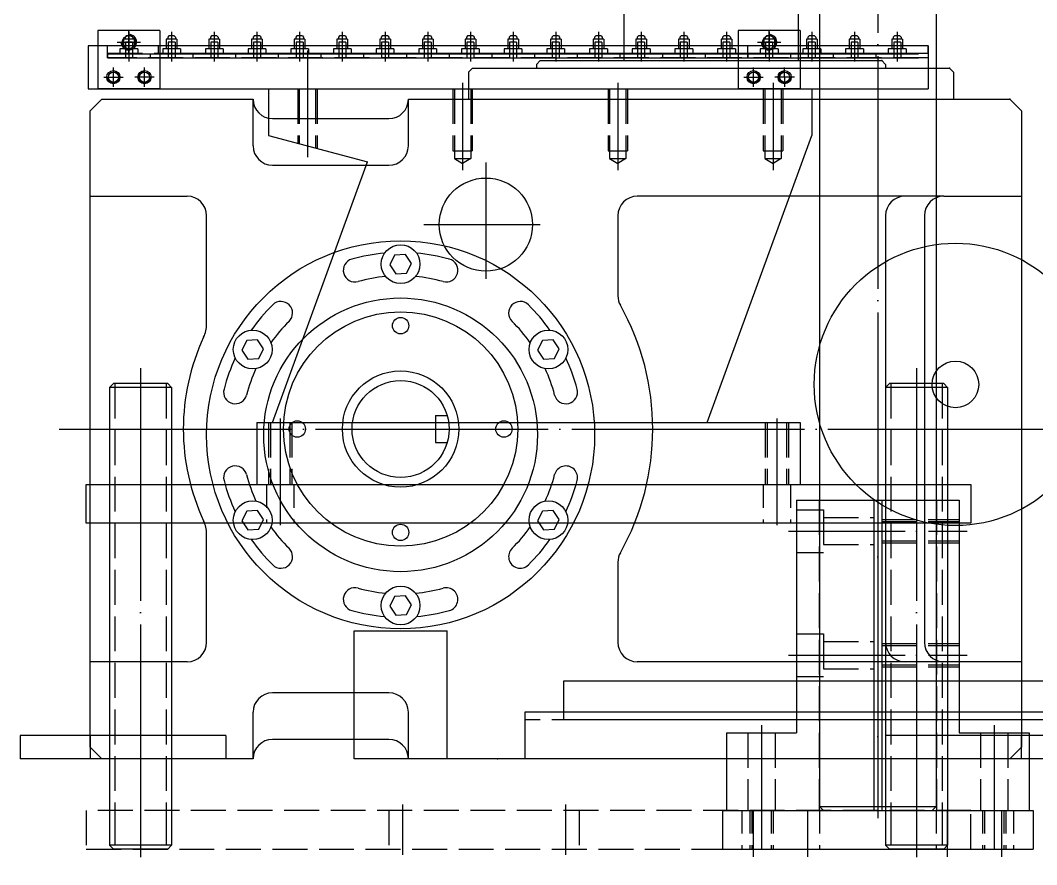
# Model space of a CAD drawing. Extents: x 109 to 2360, y -4282 to -2220.
# Drawn here: x 123 to 647, y -4254 to -3819 of the extents above; entities that cross this region are included whole.
import ezdxf

# ---------------------------------------------------------------- set-up
doc = ezdxf.new("R2010")
doc.units = 0
doc.header["$LTSCALE"] = 6
doc.header["$MEASUREMENT"] = 0
for name, pattern in [('CENTER', [22, 20, -1, 0, -1]), ('CENTER1', [12, 10, -1, 0, -1]), ('CENTER3', [7, 4, -1, 1, -1]), ('DASHED', [4, 3, -1]), ('DASHED2', [3, 2, -1]), ('THIN', [200000, 200000, 0])]:
    doc.linetypes.add(name, pattern=pattern)
for name, color, linetype in [('032038A', 7, 'CONTINUOUS'), ('082044A', 3, 'CONTINUOUS'), ('42005A', 210, 'CONTINUOUS'), ('MJ14-8X02', 5, 'CONTINUOUS'), ('MJ19-8X02', 240, 'CONTINUOUS'), ('MJ19-8X02A', 6, 'CONTINUOUS'), ('MJ19-8X02F', 50, 'CONTINUOUS'), ('MJ19-8X02G', 141, 'CONTINUOUS'), ('MJ8T02', 6, 'CONTINUOUS'), ('MJ8X02', 100, 'CONTINUOUS'), ('ML04-4X1800', 193, 'CONTINUOUS'), ('ML04-4X6000', 74, 'CONTINUOUS'), ('ML06-MSA0', 2, 'CONTINUOUS'), ('ML06-MSA02', 160, 'CONTINUOUS'), ('ML06-MSA03A', 93, 'CONTINUOUS'), ('ML06-MSA3', 4, 'CONTINUOUS'), ('MLMSA02', 4, 'CONTINUOUS'), ('MM080017', 31, 'CONTINUOUS')]:
    doc.layers.add(name, color=color, linetype=linetype)

msp = doc.modelspace()

# ---------------------------------------------------------------- linework, layer by layer
at = {"layer": '032038A'}
for p, q in [((822.7, -4175.46), (382.7, -4175.46)), ((382.7, -4175.46), (382.7, -4199.46)), ((822.7, -4199.46), (382.7, -4199.46))]:
    msp.add_line(p, q, dxfattribs=at)
at = {"layer": '032038A', "linetype": 'DASHED'}
msp.add_line((822.7, -4179.46), (382.7, -4179.46), dxfattribs=at)
at = {"layer": '082044A'}
for p, q in [((802.7, -4159.46), (402.7, -4159.46)), ((402.7, -4159.46), (402.7, -4179.46)), ((802.7, -4179.46), (402.7, -4179.46))]:
    msp.add_line(p, q, dxfattribs=at)
at = {"layer": '42005A', "linetype": 'CENTER'}
for p, q in [((184.67, -3998.06), (184.67, -4254.06)), ((584.67, -3998.06), (584.67, -4254.06))]:
    msp.add_line(p, q, dxfattribs=at)
at = {"layer": '42005A', "linetype": 'CONTINUOUS'}
for p, q in [((170.67, -4006.06), (168.67, -4008.06)), ((198.67, -4006.06), (170.67, -4006.06)), ((198.67, -4006.06), (200.67, -4008.06)), ((570.67, -4006.06), (568.67, -4008.06)), ((598.67, -4006.06), (570.67, -4006.06)), ((598.67, -4006.06), (600.67, -4008.06)), ((168.67, -4008.06), (168.67, -4244.06)), ((200.67, -4008.06), (168.67, -4008.06)), ((200.67, -4008.06), (200.67, -4244.06)), ((568.67, -4008.06), (568.67, -4244.06)), ((600.67, -4008.06), (568.67, -4008.06)), ((600.67, -4008.06), (600.67, -4244.06)), ((200.67, -4244.06), (168.67, -4244.06)), ((170.67, -4246.06), (168.67, -4244.06)), ((198.67, -4246.06), (170.67, -4246.06)), ((200.67, -4244.06), (198.67, -4246.06)), ((600.67, -4244.06), (568.67, -4244.06)), ((570.67, -4246.06), (568.67, -4244.06)), ((598.67, -4246.06), (570.67, -4246.06)), ((600.67, -4244.06), (598.67, -4246.06))]:
    msp.add_line(p, q, dxfattribs=at)
at = {"layer": '42005A', "linetype": 'DASHED'}
for p, q in [((171.47, -4006.06), (171.47, -4246.06)), ((197.87, -4006.06), (197.87, -4246.06)), ((571.47, -4006.06), (571.47, -4246.06)), ((597.87, -4006.06), (597.87, -4246.06))]:
    msp.add_line(p, q, dxfattribs=at)
at = {"layer": 'MJ14-8X02', "linetype": 'CONTINUOUS'}
for p, q in [((228.7, -4187.46), (122.7, -4187.46)), ((122.7, -4187.46), (122.7, -4199.46)), ((228.7, -4187.46), (228.7, -4199.46)), ((674.7, -4187.46), (568.7, -4187.46)), ((568.7, -4187.46), (568.7, -4199.46)), ((638.7, -4199.46), (638.7, -4187.46)), ((228.7, -4199.46), (122.7, -4199.46)), ((674.7, -4199.46), (568.7, -4199.46))]:
    msp.add_line(p, q, dxfattribs=at)
at = {"layer": 'MJ14-8X02', "linetype": 'DASHED'}
msp.add_line((158.7, -4187.46), (158.7, -4199.46), dxfattribs=at)
at = {"layer": 'MJ19-8X02', "linetype": 'CONTINUOUS'}
for p, q in [((294.7, -4199.46), (294.7, -4133.46)), ((294.7, -4133.46), (342.7, -4133.46)), ((342.7, -4199.46), (342.7, -4133.46)), ((342.7, -4199.46), (294.7, -4199.46))]:
    msp.add_line(p, q, dxfattribs=at)
at = {"layer": 'MJ19-8X02A', "linetype": 'CONTINUOUS'}
msp.add_circle((604.7, -4006.46), 72.77, dxfattribs=at)
at = {"layer": 'MJ19-8X02F', "linetype": 'CONTINUOUS'}
for p, q in [((156.67, -4058.06), (612.67, -4058.06)), ((156.67, -4078.06), (156.67, -4058.06)), ((612.67, -4058.06), (612.67, -4078.06)), ((612.67, -4078.06), (156.67, -4078.06))]:
    msp.add_line(p, q, dxfattribs=at)
at = {"layer": 'MJ19-8X02F', "linetype": 'DASHED2'}
for p, q in [((168.67, -4058.06), (168.67, -4078.06)), ((200.67, -4058.06), (200.67, -4078.06)), ((249.67, -4058.06), (249.67, -4078.06)), ((263.67, -4058.06), (263.67, -4078.06)), ((505.67, -4058.06), (505.67, -4078.06)), ((519.67, -4058.06), (519.67, -4078.06)), ((568.67, -4058.06), (568.67, -4078.06)), ((600.67, -4058.06), (600.67, -4078.06))]:
    msp.add_line(p, q, dxfattribs=at)
at = {"layer": 'MJ19-8X02F', "linetype": 'CENTER3'}
for p, q in [((184.67, -4055.06), (184.67, -4081.06)), ((256.67, -4055.06), (256.67, -4081.06)), ((512.67, -4055.06), (512.67, -4081.06)), ((584.67, -4055.06), (584.67, -4081.06))]:
    msp.add_line(p, q, dxfattribs=at)
at = {"layer": 'MJ19-8X02G', "linetype": 'CENTER1'}
for p, q in [((270.67, -3834.25), (270.67, -3889.36)), ((350.67, -3851.06), (350.67, -3896.06)), ((430.67, -3851.06), (430.67, -3896.06)), ((510.67, -3851.06), (510.67, -3896.06)), ((362.67, -3892.06), (362.67, -3956.06)), ((330.67, -3924.06), (394.67, -3924.06)), ((256.67, -4024.06), (256.67, -4060.06)), ((512.67, -4024.06), (512.67, -4060.06))]:
    msp.add_line(p, q, dxfattribs=at)
at = {"layer": 'MJ19-8X02G', "linetype": 'CONTINUOUS'}
for p, q in [((250.67, -3854.06), (530.67, -3854.06)), ((250.67, -3854.06), (250.67, -3878.06)), ((530.67, -3854.06), (530.67, -3878.06)), ((250.67, -3878.06), (301.57, -3891.7)), ((476.8, -4026.06), (530.67, -3878.06)), ((252.67, -4026.06), (301.57, -3891.7)), ((244.67, -4026.06), (524.67, -4026.06)), ((244.67, -4026.06), (244.67, -4058.06)), ((524.67, -4026.06), (524.67, -4058.06)), ((244.67, -4058.06), (524.67, -4058.06))]:
    msp.add_line(p, q, dxfattribs=at)
at = {"layer": 'MJ19-8X02G', "linetype": 'DASHED'}
for p, q in [((265.67, -3854.06), (265.67, -3882.08)), ((266.47, -3854.06), (266.47, -3882.29)), ((274.87, -3854.06), (274.87, -3884.54)), ((275.67, -3854.06), (275.67, -3884.76)), ((345.67, -3854.06), (345.67, -3886.06)), ((346.47, -3854.06), (346.47, -3890.06)), ((354.87, -3854.06), (354.87, -3890.06)), ((355.67, -3854.06), (355.67, -3886.06)), ((425.67, -3854.06), (425.67, -3886.06)), ((426.47, -3854.06), (426.47, -3890.06)), ((434.87, -3854.06), (434.87, -3890.06)), ((435.67, -3854.06), (435.67, -3886.06)), ((505.67, -3854.06), (505.67, -3886.06)), ((506.47, -3854.06), (506.47, -3890.06)), ((514.87, -3854.06), (514.87, -3890.06)), ((515.67, -3854.06), (515.67, -3886.06)), ((345.67, -3886.06), (355.67, -3886.06)), ((425.67, -3886.06), (435.67, -3886.06)), ((505.67, -3886.06), (515.67, -3886.06)), ((346.47, -3890.06), (354.87, -3890.06)), ((346.47, -3890.06), (350.67, -3892.49)), ((354.87, -3890.06), (350.67, -3892.49)), ((426.47, -3890.06), (434.87, -3890.06)), ((426.47, -3890.06), (430.67, -3892.49)), ((434.87, -3890.06), (430.67, -3892.49)), ((506.47, -3890.06), (514.87, -3890.06)), ((506.47, -3890.06), (510.67, -3892.49)), ((514.87, -3890.06), (510.67, -3892.49)), ((250.67, -4026.06), (250.67, -4058.06)), ((251.67, -4026.06), (251.67, -4058.06)), ((261.67, -4026.06), (261.67, -4058.06)), ((262.67, -4026.06), (262.67, -4058.06)), ((506.67, -4026.06), (506.67, -4058.06)), ((507.67, -4026.06), (507.67, -4058.06)), ((517.67, -4026.06), (517.67, -4058.06)), ((518.67, -4026.06), (518.67, -4058.06))]:
    msp.add_line(p, q, dxfattribs=at)
at = {"layer": 'MJ19-8X02G', "linetype": 'CONTINUOUS'}
msp.add_circle((362.67, -3924.06), 24, dxfattribs=at)
at = {"layer": 'MJ8T02', "linetype": 'CONTINUOUS'}
for p, q in [((193.67, -3831.66), (590.67, -3831.66)), ((193.67, -3831.66), (193.67, -3835.66)), ((590.67, -3835.66), (590.67, -3831.66)), ((193.67, -3835.66), (590.67, -3835.66))]:
    msp.add_line(p, q, dxfattribs=at)
at = {"layer": 'MJ8X02'}
for p, q in [((194.67, -3824.06), (162.67, -3824.06)), ((162.67, -3824.06), (162.67, -3854.06)), ((194.67, -3824.06), (194.67, -3854.06)), ((524.67, -3824.06), (492.67, -3824.06)), ((492.67, -3824.06), (492.67, -3854.06)), ((524.67, -3824.06), (524.67, -3854.06)), ((194.67, -3854.06), (162.67, -3854.06)), ((524.67, -3854.06), (492.67, -3854.06))]:
    msp.add_line(p, q, dxfattribs=at)
at = {"layer": 'MJ8X02', "linetype": 'CENTER'}
for p, q in [((178.66, -3836.06), (178.67, -3824.06)), ((508.66, -3836.06), (508.67, -3824.06)), ((172.67, -3830.05), (184.67, -3830.06)), ((502.67, -3830.05), (514.67, -3830.06))]:
    msp.add_line(p, q, dxfattribs=at)
at = {"layer": 'MJ8X02'}
for centre in [(178.67, -3830.06), (508.67, -3830.06), (170.67, -3848.06), (186.67, -3848.06), (500.67, -3848.06), (516.67, -3848.06)]:
    msp.add_circle(centre, 3.4, dxfattribs=at)
for centre in [(178.67, -3830.06), (508.67, -3830.06)]:
    msp.add_arc(centre, 4, 179.9087, 79.9087, dxfattribs=at)
at = {"layer": 'ML04-4X1800', "linetype": 'CENTER'}
msp.add_line((564.7, -4062.06), (564.7, -4230.06), dxfattribs=at)
at = {"layer": 'ML04-4X1800', "linetype": 'CONTINUOUS'}
for p, q in [((522.7, -4066.06), (522.7, -4186.06)), ((522.7, -4066.06), (606.7, -4066.06)), ((562.7, -4066.06), (562.7, -4226.06)), ((566.7, -4066.06), (566.7, -4226.06)), ((606.7, -4066.06), (606.7, -4186.06)), ((486.7, -4186.06), (522.7, -4186.06)), ((486.7, -4186.06), (486.7, -4226.06)), ((606.7, -4186.06), (642.7, -4186.06)), ((642.7, -4186.06), (642.7, -4226.06)), ((486.7, -4226.06), (642.7, -4226.06))]:
    msp.add_line(p, q, dxfattribs=at)
at = {"layer": 'ML04-4X1800', "linetype": 'DASHED'}
for p, q in [((534.5, -4066.06), (534.5, -4226.06)), ((594.9, -4066.06), (594.9, -4226.06)), ((522.7, -4071.06), (536.7, -4071.06)), ((536.7, -4071.06), (536.7, -4093.06)), ((536.7, -4075.06), (562.7, -4075.06)), ((566.7, -4076.06), (606.7, -4076.06)), ((566.7, -4077.06), (606.7, -4077.06)), ((536.7, -4089.06), (562.7, -4089.06)), ((566.7, -4087.06), (606.7, -4087.06)), ((566.7, -4088.06), (606.7, -4088.06)), ((522.7, -4093.06), (536.7, -4093.06)), ((522.7, -4135.06), (536.7, -4135.06)), ((536.7, -4135.06), (536.7, -4157.06)), ((536.7, -4139.06), (562.7, -4139.06)), ((566.7, -4140.06), (606.7, -4140.06)), ((566.7, -4141.06), (606.7, -4141.06)), ((536.7, -4153.06), (562.7, -4153.06)), ((566.7, -4151.06), (606.7, -4151.06)), ((566.7, -4152.06), (606.7, -4152.06)), ((522.7, -4157.06), (536.7, -4157.06)), ((497.7, -4186.06), (497.7, -4226.06)), ((511.7, -4186.06), (511.7, -4226.06)), ((617.7, -4186.06), (617.7, -4226.06)), ((631.7, -4186.06), (631.7, -4226.06))]:
    msp.add_line(p, q, dxfattribs=at)
at = {"layer": 'ML04-4X1800', "linetype": 'CENTER1'}
for p, q in [((518.7, -4082.06), (610.7, -4082.06)), ((518.7, -4146.06), (610.7, -4146.06)), ((504.7, -4182.06), (504.7, -4230.06)), ((624.7, -4182.06), (624.7, -4230.06))]:
    msp.add_line(p, q, dxfattribs=at)
at = {"layer": 'ML04-4X6000', "linetype": 'CONTINUOUS'}
for p, q in [((433.7, -3811.46), (433.7, -3839.46)), ((523.7, -3811.46), (523.7, -3839.46)), ((388.7, -3841.46), (390.7, -3839.46)), ((390.7, -3839.46), (566.7, -3839.46)), ((568.7, -3841.46), (566.7, -3839.46)), ((353.7, -3845.46), (355.7, -3843.46)), ((355.7, -3843.46), (601.7, -3843.46)), ((388.7, -3841.46), (388.7, -3843.46)), ((568.7, -3841.46), (568.7, -3843.46)), ((603.7, -3845.46), (601.7, -3843.46)), ((353.7, -3845.46), (353.7, -3859.46)), ((603.7, -3845.46), (603.7, -3859.46)), ((158.7, -3865.46), (164.7, -3859.46)), ((164.7, -3859.46), (242.7, -3859.46)), ((242.7, -3883.46), (242.7, -3859.46)), ((322.7, -3883.46), (322.7, -3859.46)), ((322.7, -3859.46), (632.7, -3859.46)), ((638.7, -3865.46), (632.7, -3859.46)), ((158.7, -4193.46), (158.7, -3865.46)), ((638.7, -3865.46), (638.7, -4193.46)), ((252.7, -3869.46), (312.7, -3869.46)), ((252.7, -3893.46), (312.7, -3893.46)), ((158.7, -3909.46), (208.7, -3909.46)), ((598.7, -3909.46), (440.7, -3909.46)), ((598.7, -3909.46), (638.7, -3909.46)), ((218.7, -3975.35), (218.7, -3919.46)), ((430.7, -3919.46), (430.7, -3960.79)), ((568.7, -3919.46), (568.7, -4139.46)), ((588.7, -3919.46), (588.7, -4139.46)), ((336.7, -4022.46), (336.7, -4036.46)), ((336.7, -4022.46), (342.7, -4022.46)), ((336.7, -4036.46), (342.7, -4036.46)), ((218.7, -4139.46), (218.7, -4083.57)), ((430.7, -4098.13), (430.7, -4139.46)), ((208.7, -4149.46), (158.7, -4149.46)), ((598.7, -4149.46), (440.7, -4149.46)), ((638.7, -4149.46), (598.7, -4149.46)), ((312.7, -4165.46), (252.7, -4165.46)), ((242.7, -4199.46), (242.7, -4175.46)), ((322.7, -4199.46), (322.7, -4175.46)), ((312.7, -4189.46), (252.7, -4189.46)), ((164.7, -4199.46), (158.7, -4193.46)), ((638.7, -4193.46), (632.7, -4199.46)), ((242.7, -4199.46), (164.7, -4199.46)), ((632.7, -4199.46), (322.7, -4199.46))]:
    msp.add_line(p, q, dxfattribs=at)
at = {"layer": 'ML04-4X6000', "linetype": 'CENTER'}
msp.add_line((142.7, -4029.46), (654.7, -4029.46), dxfattribs=at)
at = {"layer": 'ML04-4X6000', "linetype": 'CONTINUOUS'}
for points in [[(321.21, -3939.44), (315.6, -3939.77), (313.09, -3944.79), (316.18, -3949.48), (321.79, -3949.15), (324.31, -3944.13)], [(239.39, -3983.77), (236.88, -3988.79), (239.97, -3993.48), (245.58, -3993.15), (248.1, -3988.13), (245, -3983.44)], [(400.52, -3988.13), (397.42, -3983.44), (391.82, -3983.77), (389.3, -3988.79), (392.39, -3993.48), (398, -3993.15)], [(236.88, -4076.79), (239.97, -4081.48), (245.58, -4081.15), (248.1, -4076.13), (245, -4071.44), (239.39, -4071.77)], [(398, -4081.15), (400.52, -4076.13), (397.42, -4071.44), (391.82, -4071.77), (389.3, -4076.79), (392.39, -4081.48)], [(316.18, -4125.48), (321.79, -4125.15), (324.31, -4120.13), (321.21, -4115.44), (315.6, -4115.77), (313.09, -4120.79)]]:
    msp.add_lwpolyline(points, close=True, dxfattribs=at)
for centre, radius in [((318.7, -4032.46), 100), ((318.7, -3944.46), 10), ((318.7, -4032.46), 70.56), ((318.7, -4029.46), 60.4), ((318.7, -3976.18), 4.22), ((242.49, -3988.46), 10), ((394.91, -3988.46), 10), ((318.7, -4029.46), 30), ((318.7, -4029.46), 25), ((265.42, -4029.46), 4.22), ((371.98, -4029.46), 4.22), ((242.49, -4076.46), 10), ((394.91, -4076.46), 10), ((318.7, -4082.74), 4.22), ((318.7, -4120.46), 10)]:
    msp.add_circle(centre, radius, dxfattribs=at)
for centre, radius, start, end in [((252.7, -3859.46), 10, 180, 270), ((312.7, -3859.46), 10, 270, 0), ((252.7, -3883.46), 10, 180, 270), ((312.7, -3883.46), 10, 270, 0), ((208.7, -3919.46), 10, 0, 90), ((440.7, -3919.46), 10, 90, 180), ((578.7, -3919.46), 10, 90, 180), ((598.7, -3919.46), 10, 90, 180), ((318.7, -4032.46), 94, 95.0414, 105.5055), ((318.7, -4032.46), 94, 74.4945, 84.9586), ((295.17, -3947.66), 6, 105.5055, 285.5055), ((342.22, -3947.66), 6, 254.4945, 74.4945), ((318.7, -4032.46), 82, 95.3979, 105.5055), ((318.7, -4032.46), 82, 74.4945, 84.6021), ((318.7, -4032.46), 94, 134.4945, 144.9586), ((257.02, -3969.69), 6, 314.4945, 134.4945), ((380.37, -3969.69), 6, 45.5055, 225.5055), ((318.7, -4032.46), 94, 35.0414, 45.5055), ((440.7, -3960.79), 10, 180, 209.3749), ((318.7, -4029.46), 130, 330.6251, 29.3749), ((202.7, -3975.35), 16, 334.9922, 0), ((318.7, -4032.46), 82, 134.4945, 144.6021), ((318.7, -4032.46), 82, 35.3979, 45.5055), ((318.7, -4029.46), 112, 154.9922, 205.0078), ((318.7, -4032.46), 94, 155.0414, 165.5055), ((318.7, -4032.46), 94, 14.4945, 24.9586), ((318.7, -4032.46), 82, 155.3979, 165.5055), ((318.7, -4032.46), 82, 14.4945, 24.6021), ((233.5, -4010.44), 6, 165.5055, 345.5055), ((403.9, -4010.44), 6, 194.4945, 14.4945), ((233.5, -4054.49), 6, 14.4945, 194.4945), ((403.9, -4054.49), 6, 345.5055, 165.5055), ((318.7, -4032.46), 82, 194.4945, 204.6021), ((318.7, -4032.46), 82, 335.3979, 345.5055), ((318.7, -4032.46), 94, 194.4945, 204.9586), ((318.7, -4032.46), 94, 335.0414, 345.5055), ((202.7, -4083.57), 16, 0, 25.0078), ((318.7, -4032.46), 82, 215.3979, 225.5055), ((318.7, -4032.46), 82, 314.4945, 324.6021), ((318.7, -4032.46), 94, 215.0414, 225.5055), ((257.02, -4095.23), 6, 225.5055, 45.5055), ((380.37, -4095.23), 6, 134.4945, 314.4945), ((318.7, -4032.46), 94, 314.4945, 324.9586), ((440.7, -4098.13), 10, 150.6251, 180), ((295.17, -4117.26), 6, 74.4945, 254.4945), ((318.7, -4032.46), 82, 254.4945, 264.6021), ((318.7, -4032.46), 82, 275.3979, 285.5055), ((342.22, -4117.26), 6, 285.5055, 105.5055), ((318.7, -4032.46), 94, 254.4945, 264.9586), ((318.7, -4032.46), 94, 275.0414, 285.5055), ((208.7, -4139.46), 10, 270, 0), ((440.7, -4139.46), 10, 180, 270), ((578.7, -4139.46), 10, 180, 270), ((598.7, -4139.46), 10, 180, 270), ((252.7, -4175.46), 10, 90, 180), ((312.7, -4175.46), 10, 0, 90), ((252.7, -4199.46), 10, 90, 180), ((312.7, -4199.46), 10, 0, 90)]:
    msp.add_arc(centre, radius, start, end, dxfattribs=at)
for p in [(566.7, -3839.46), (566.7, -3839.46), (601.7, -3843.46), (632.7, -3859.46), (632.7, -3859.46), (368.7, -4199.46)]:
    msp.add_point(p, dxfattribs=at)
at = {"layer": 'ML06-MSA0', "linetype": 'CONTINUOUS'}
msp.add_circle((604.7, -4006.46), 12, dxfattribs=at)
at = {"layer": 'ML06-MSA02', "linetype": 'CONTINUOUS'}
for p, q in [((175.92, -3828.46), (175.92, -3833.46)), ((181.42, -3828.46), (175.92, -3828.46)), ((177.27, -3826.76), (176.67, -3827.36)), ((176.67, -3827.36), (176.67, -3828.46)), ((180.07, -3826.76), (177.27, -3826.76)), ((180.07, -3826.76), (180.67, -3827.36)), ((180.67, -3827.36), (180.67, -3828.46)), ((181.42, -3828.46), (181.42, -3833.46)), ((197.92, -3828.46), (197.92, -3833.46)), ((203.42, -3828.46), (197.92, -3828.46)), ((199.27, -3826.76), (198.67, -3827.36)), ((198.67, -3827.36), (198.67, -3828.46)), ((202.07, -3826.76), (199.27, -3826.76)), ((202.07, -3826.76), (202.67, -3827.36)), ((202.67, -3827.36), (202.67, -3828.46)), ((203.42, -3828.46), (203.42, -3833.46)), ((225.42, -3828.46), (219.92, -3828.46)), ((219.92, -3828.46), (219.92, -3833.46)), ((221.27, -3826.76), (220.67, -3827.36)), ((220.67, -3827.36), (220.67, -3828.46)), ((224.07, -3826.76), (221.27, -3826.76)), ((224.07, -3826.76), (224.67, -3827.36)), ((224.67, -3827.36), (224.67, -3828.46)), ((225.42, -3828.46), (225.42, -3833.46)), ((241.92, -3828.46), (241.92, -3833.46)), ((247.42, -3828.46), (241.92, -3828.46)), ((243.27, -3826.76), (242.67, -3827.36)), ((242.67, -3827.36), (242.67, -3828.46)), ((246.07, -3826.76), (243.27, -3826.76)), ((246.07, -3826.76), (246.67, -3827.36)), ((246.67, -3827.36), (246.67, -3828.46)), ((247.42, -3828.46), (247.42, -3833.46)), ((269.42, -3828.46), (263.92, -3828.46)), ((263.92, -3828.46), (263.92, -3833.46)), ((265.27, -3826.76), (264.67, -3827.36)), ((264.67, -3827.36), (264.67, -3828.46)), ((268.07, -3826.76), (265.27, -3826.76)), ((268.07, -3826.76), (268.67, -3827.36)), ((268.67, -3827.36), (268.67, -3828.46)), ((269.42, -3828.46), (269.42, -3833.46)), ((285.92, -3828.46), (285.92, -3833.46)), ((291.42, -3828.46), (285.92, -3828.46)), ((287.27, -3826.76), (286.67, -3827.36)), ((286.67, -3827.36), (286.67, -3828.46)), ((290.07, -3826.76), (287.27, -3826.76)), ((290.07, -3826.76), (290.67, -3827.36)), ((290.67, -3827.36), (290.67, -3828.46)), ((291.42, -3828.46), (291.42, -3833.46)), ((313.42, -3828.46), (307.92, -3828.46)), ((307.92, -3828.46), (307.92, -3833.46)), ((309.27, -3826.76), (308.67, -3827.36)), ((308.67, -3827.36), (308.67, -3828.46)), ((312.07, -3826.76), (309.27, -3826.76)), ((312.07, -3826.76), (312.67, -3827.36)), ((312.67, -3827.36), (312.67, -3828.46)), ((313.42, -3828.46), (313.42, -3833.46)), ((335.42, -3828.46), (329.92, -3828.46)), ((329.92, -3828.46), (329.92, -3833.46)), ((331.27, -3826.76), (330.67, -3827.36)), ((330.67, -3827.36), (330.67, -3828.46)), ((334.07, -3826.76), (331.27, -3826.76)), ((334.07, -3826.76), (334.67, -3827.36)), ((334.67, -3827.36), (334.67, -3828.46)), ((335.42, -3828.46), (335.42, -3833.46)), ((357.42, -3828.46), (351.92, -3828.46)), ((351.92, -3828.46), (351.92, -3833.46)), ((353.27, -3826.76), (352.67, -3827.36)), ((352.67, -3827.36), (352.67, -3828.46)), ((356.07, -3826.76), (353.27, -3826.76)), ((356.07, -3826.76), (356.67, -3827.36)), ((356.67, -3827.36), (356.67, -3828.46)), ((357.42, -3828.46), (357.42, -3833.46)), ((379.42, -3828.46), (373.92, -3828.46)), ((373.92, -3828.46), (373.92, -3833.46)), ((375.27, -3826.76), (374.67, -3827.36)), ((374.67, -3827.36), (374.67, -3828.46)), ((378.07, -3826.76), (375.27, -3826.76)), ((378.07, -3826.76), (378.67, -3827.36)), ((378.67, -3827.36), (378.67, -3828.46)), ((379.42, -3828.46), (379.42, -3833.46)), ((401.42, -3828.46), (395.92, -3828.46)), ((395.92, -3828.46), (395.92, -3833.46)), ((397.27, -3826.76), (396.67, -3827.36)), ((396.67, -3827.36), (396.67, -3828.46)), ((400.07, -3826.76), (397.27, -3826.76)), ((400.07, -3826.76), (400.67, -3827.36)), ((400.67, -3827.36), (400.67, -3828.46)), ((401.42, -3828.46), (401.42, -3833.46)), ((423.42, -3828.46), (417.92, -3828.46)), ((417.92, -3828.46), (417.92, -3833.46)), ((419.27, -3826.76), (418.67, -3827.36)), ((418.67, -3827.36), (418.67, -3828.46)), ((422.07, -3826.76), (419.27, -3826.76)), ((422.07, -3826.76), (422.67, -3827.36)), ((422.67, -3827.36), (422.67, -3828.46)), ((423.42, -3828.46), (423.42, -3833.46)), ((445.42, -3828.46), (439.92, -3828.46)), ((439.92, -3828.46), (439.92, -3833.46)), ((441.27, -3826.76), (440.67, -3827.36)), ((440.67, -3827.36), (440.67, -3828.46)), ((444.07, -3826.76), (441.27, -3826.76)), ((444.07, -3826.76), (444.67, -3827.36)), ((444.67, -3827.36), (444.67, -3828.46)), ((445.42, -3828.46), (445.42, -3833.46)), ((467.42, -3828.46), (461.92, -3828.46)), ((461.92, -3828.46), (461.92, -3833.46)), ((463.27, -3826.76), (462.67, -3827.36)), ((462.67, -3827.36), (462.67, -3828.46)), ((466.07, -3826.76), (463.27, -3826.76)), ((466.07, -3826.76), (466.67, -3827.36)), ((466.67, -3827.36), (466.67, -3828.46)), ((467.42, -3828.46), (467.42, -3833.46)), ((483.92, -3828.46), (483.92, -3833.46)), ((489.42, -3828.46), (483.92, -3828.46)), ((485.27, -3826.76), (484.67, -3827.36)), ((484.67, -3827.36), (484.67, -3828.46)), ((488.07, -3826.76), (485.27, -3826.76)), ((488.07, -3826.76), (488.67, -3827.36)), ((488.67, -3827.36), (488.67, -3828.46)), ((489.42, -3828.46), (489.42, -3833.46)), ((511.42, -3828.46), (505.92, -3828.46)), ((505.92, -3828.46), (505.92, -3833.46)), ((507.27, -3826.76), (506.67, -3827.36)), ((506.67, -3827.36), (506.67, -3828.46)), ((510.07, -3826.76), (507.27, -3826.76)), ((510.07, -3826.76), (510.67, -3827.36)), ((510.67, -3827.36), (510.67, -3828.46)), ((511.42, -3828.46), (511.42, -3833.46)), ((527.92, -3828.46), (527.92, -3833.46)), ((533.42, -3828.46), (527.92, -3828.46)), ((529.27, -3826.76), (528.67, -3827.36)), ((528.67, -3827.36), (528.67, -3828.46)), ((532.07, -3826.76), (529.27, -3826.76)), ((532.07, -3826.76), (532.67, -3827.36)), ((532.67, -3827.36), (532.67, -3828.46)), ((533.42, -3828.46), (533.42, -3833.46)), ((555.42, -3828.46), (549.92, -3828.46)), ((549.92, -3828.46), (549.92, -3833.46)), ((551.27, -3826.76), (550.67, -3827.36)), ((550.67, -3827.36), (550.67, -3828.46)), ((554.07, -3826.76), (551.27, -3826.76)), ((554.07, -3826.76), (554.67, -3827.36)), ((554.67, -3827.36), (554.67, -3828.46)), ((555.42, -3828.46), (555.42, -3833.46)), ((571.92, -3828.46), (571.92, -3833.46)), ((577.42, -3828.46), (571.92, -3828.46)), ((573.27, -3826.76), (572.67, -3827.36)), ((572.67, -3827.36), (572.67, -3828.46)), ((576.07, -3826.76), (573.27, -3826.76)), ((576.07, -3826.76), (576.67, -3827.36)), ((576.67, -3827.36), (576.67, -3828.46)), ((577.42, -3828.46), (577.42, -3833.46)), ((174.07, -3833.46), (174.07, -3836.06)), ((183.27, -3833.46), (174.07, -3833.46)), ((180.47, -3830.06), (176.87, -3830.06)), ((176.87, -3830.06), (176.87, -3838.06)), ((180.47, -3830.06), (180.47, -3838.06)), ((183.27, -3833.46), (183.27, -3836.06)), ((196.07, -3833.46), (196.07, -3836.06)), ((205.27, -3833.46), (196.07, -3833.46)), ((198.87, -3830.06), (198.87, -3838.06)), ((202.47, -3830.06), (198.87, -3830.06)), ((202.47, -3830.06), (202.47, -3838.06)), ((205.27, -3833.46), (205.27, -3836.06)), ((227.27, -3833.46), (218.07, -3833.46)), ((218.07, -3833.46), (218.07, -3836.06)), ((220.87, -3830.06), (220.87, -3838.06)), ((224.47, -3830.06), (220.87, -3830.06)), ((224.47, -3830.06), (224.47, -3838.06)), ((227.27, -3833.46), (227.27, -3836.06)), ((240.07, -3833.46), (240.07, -3836.06)), ((249.27, -3833.46), (240.07, -3833.46)), ((242.87, -3830.06), (242.87, -3838.06)), ((246.47, -3830.06), (242.87, -3830.06)), ((246.47, -3830.06), (246.47, -3838.06)), ((249.27, -3833.46), (249.27, -3836.06)), ((271.27, -3833.46), (262.07, -3833.46)), ((262.07, -3833.46), (262.07, -3836.06)), ((268.47, -3830.06), (264.87, -3830.06)), ((264.87, -3830.06), (264.87, -3838.06)), ((268.47, -3830.06), (268.47, -3838.06)), ((271.27, -3833.46), (271.27, -3836.06)), ((284.07, -3833.46), (284.07, -3836.06)), ((293.27, -3833.46), (284.07, -3833.46)), ((286.87, -3830.06), (286.87, -3838.06)), ((290.47, -3830.06), (286.87, -3830.06)), ((290.47, -3830.06), (290.47, -3838.06)), ((293.27, -3833.46), (293.27, -3836.06)), ((315.27, -3833.46), (306.07, -3833.46)), ((306.07, -3833.46), (306.07, -3836.06)), ((308.87, -3830.06), (308.87, -3838.06)), ((312.47, -3830.06), (308.87, -3830.06)), ((312.47, -3830.06), (312.47, -3838.06)), ((315.27, -3833.46), (315.27, -3836.06)), ((337.27, -3833.46), (328.07, -3833.46)), ((328.07, -3833.46), (328.07, -3836.06)), ((330.87, -3830.06), (330.87, -3838.06)), ((334.47, -3830.06), (330.87, -3830.06)), ((334.47, -3830.06), (334.47, -3838.06)), ((337.27, -3833.46), (337.27, -3836.06)), ((359.27, -3833.46), (350.07, -3833.46)), ((350.07, -3833.46), (350.07, -3836.06)), ((356.47, -3830.06), (352.87, -3830.06)), ((352.87, -3830.06), (352.87, -3838.06)), ((356.47, -3830.06), (356.47, -3838.06)), ((359.27, -3833.46), (359.27, -3836.06)), ((381.27, -3833.46), (372.07, -3833.46)), ((372.07, -3833.46), (372.07, -3836.06)), ((378.47, -3830.06), (374.87, -3830.06)), ((374.87, -3830.06), (374.87, -3838.06)), ((378.47, -3830.06), (378.47, -3838.06)), ((381.27, -3833.46), (381.27, -3836.06)), ((403.27, -3833.46), (394.07, -3833.46)), ((394.07, -3833.46), (394.07, -3836.06)), ((396.87, -3830.06), (396.87, -3838.06)), ((400.47, -3830.06), (396.87, -3830.06)), ((400.47, -3830.06), (400.47, -3838.06)), ((403.27, -3833.46), (403.27, -3836.06)), ((425.27, -3833.46), (416.07, -3833.46)), ((416.07, -3833.46), (416.07, -3836.06)), ((418.87, -3830.06), (418.87, -3838.06)), ((422.47, -3830.06), (418.87, -3830.06)), ((422.47, -3830.06), (422.47, -3838.06)), ((425.27, -3833.46), (425.27, -3836.06)), ((438.07, -3833.46), (438.07, -3836.06)), ((447.27, -3833.46), (438.07, -3833.46)), ((440.87, -3830.06), (440.87, -3838.06)), ((444.47, -3830.06), (440.87, -3830.06)), ((444.47, -3830.06), (444.47, -3838.06)), ((447.27, -3833.46), (447.27, -3836.06)), ((469.27, -3833.46), (460.07, -3833.46)), ((460.07, -3833.46), (460.07, -3836.06)), ((462.87, -3830.06), (462.87, -3838.06)), ((466.47, -3830.06), (462.87, -3830.06)), ((466.47, -3830.06), (466.47, -3838.06)), ((469.27, -3833.46), (469.27, -3836.06)), ((482.07, -3833.46), (482.07, -3836.06)), ((491.27, -3833.46), (482.07, -3833.46)), ((484.87, -3830.06), (484.87, -3838.06)), ((488.47, -3830.06), (484.87, -3830.06)), ((488.47, -3830.06), (488.47, -3838.06)), ((491.27, -3833.46), (491.27, -3836.06)), ((513.27, -3833.46), (504.07, -3833.46)), ((504.07, -3833.46), (504.07, -3836.06)), ((506.87, -3830.06), (506.87, -3838.06)), ((510.47, -3830.06), (506.87, -3830.06)), ((510.47, -3830.06), (510.47, -3838.06)), ((513.27, -3833.46), (513.27, -3836.06)), ((526.07, -3833.46), (526.07, -3836.06)), ((535.27, -3833.46), (526.07, -3833.46)), ((528.87, -3830.06), (528.87, -3838.06)), ((532.47, -3830.06), (528.87, -3830.06)), ((532.47, -3830.06), (532.47, -3838.06)), ((535.27, -3833.46), (535.27, -3836.06)), ((557.27, -3833.46), (548.07, -3833.46)), ((548.07, -3833.46), (548.07, -3836.06)), ((554.47, -3830.06), (550.87, -3830.06)), ((550.87, -3830.06), (550.87, -3838.06)), ((554.47, -3830.06), (554.47, -3838.06)), ((557.27, -3833.46), (557.27, -3836.06)), ((579.27, -3833.46), (570.07, -3833.46)), ((570.07, -3833.46), (570.07, -3836.06)), ((572.87, -3830.06), (572.87, -3838.06)), ((576.47, -3830.06), (572.87, -3830.06)), ((576.47, -3830.06), (576.47, -3838.06)), ((579.27, -3833.46), (579.27, -3836.06)), ((167.67, -3836.06), (189.67, -3836.06)), ((167.67, -3836.06), (167.67, -3838.06)), ((167.67, -3838.06), (189.67, -3838.06)), ((189.67, -3836.06), (211.67, -3836.06)), ((189.67, -3836.06), (189.67, -3838.06)), ((189.67, -3836.06), (189.67, -3838.06)), ((189.67, -3838.06), (211.67, -3838.06)), ((211.67, -3836.06), (233.67, -3836.06)), ((211.67, -3836.06), (211.67, -3838.06)), ((211.67, -3836.06), (211.67, -3838.06)), ((211.67, -3838.06), (233.67, -3838.06)), ((233.67, -3836.06), (255.67, -3836.06)), ((233.67, -3836.06), (233.67, -3838.06)), ((233.67, -3836.06), (233.67, -3838.06)), ((233.67, -3838.06), (255.67, -3838.06)), ((255.67, -3836.06), (277.67, -3836.06)), ((255.67, -3836.06), (255.67, -3838.06)), ((255.67, -3836.06), (255.67, -3838.06)), ((255.67, -3838.06), (277.67, -3838.06)), ((277.67, -3836.06), (299.67, -3836.06)), ((277.67, -3836.06), (277.67, -3838.06)), ((277.67, -3836.06), (277.67, -3838.06)), ((277.67, -3838.06), (299.67, -3838.06)), ((299.67, -3836.06), (321.67, -3836.06)), ((299.67, -3836.06), (299.67, -3838.06)), ((299.67, -3836.06), (299.67, -3838.06)), ((299.67, -3838.06), (321.67, -3838.06)), ((321.67, -3836.06), (343.67, -3836.06)), ((321.67, -3836.06), (321.67, -3838.06)), ((321.67, -3836.06), (321.67, -3838.06)), ((321.67, -3838.06), (343.67, -3838.06)), ((343.67, -3836.06), (365.67, -3836.06)), ((343.67, -3836.06), (343.67, -3838.06)), ((343.67, -3836.06), (343.67, -3838.06)), ((343.67, -3838.06), (365.67, -3838.06)), ((365.67, -3836.06), (387.67, -3836.06)), ((365.67, -3836.06), (365.67, -3838.06)), ((365.67, -3836.06), (365.67, -3838.06)), ((365.67, -3838.06), (387.67, -3838.06)), ((387.67, -3836.06), (409.67, -3836.06)), ((387.67, -3836.06), (387.67, -3838.06)), ((387.67, -3836.06), (387.67, -3838.06)), ((387.67, -3838.06), (409.67, -3838.06)), ((409.67, -3836.06), (431.67, -3836.06)), ((409.67, -3836.06), (409.67, -3838.06)), ((409.67, -3836.06), (409.67, -3838.06)), ((409.67, -3838.06), (431.67, -3838.06)), ((431.67, -3836.06), (453.67, -3836.06)), ((431.67, -3836.06), (431.67, -3838.06)), ((431.67, -3836.06), (431.67, -3838.06)), ((431.67, -3838.06), (453.67, -3838.06)), ((453.67, -3836.06), (475.67, -3836.06)), ((453.67, -3836.06), (453.67, -3838.06)), ((453.67, -3836.06), (453.67, -3838.06)), ((453.67, -3838.06), (475.67, -3838.06)), ((475.67, -3836.06), (497.67, -3836.06)), ((475.67, -3836.06), (475.67, -3838.06)), ((475.67, -3836.06), (475.67, -3838.06)), ((475.67, -3838.06), (497.67, -3838.06)), ((497.67, -3836.06), (519.67, -3836.06)), ((497.67, -3836.06), (497.67, -3838.06)), ((497.67, -3836.06), (497.67, -3838.06)), ((497.67, -3838.06), (519.67, -3838.06)), ((519.67, -3836.06), (541.67, -3836.06)), ((519.67, -3836.06), (519.67, -3838.06)), ((519.67, -3836.06), (519.67, -3838.06)), ((519.67, -3838.06), (541.67, -3838.06)), ((541.67, -3836.06), (563.67, -3836.06)), ((541.67, -3836.06), (541.67, -3838.06)), ((541.67, -3836.06), (541.67, -3838.06)), ((541.67, -3838.06), (563.67, -3838.06)), ((563.67, -3836.06), (585.67, -3836.06)), ((563.67, -3836.06), (563.67, -3838.06)), ((563.67, -3836.06), (563.67, -3838.06)), ((563.67, -3838.06), (585.67, -3838.06))]:
    msp.add_line(p, q, dxfattribs=at)
at = {"layer": 'ML06-MSA02', "linetype": 'CENTER1'}
for p, q in [((178.67, -3824.61), (178.67, -3840.06)), ((200.67, -3824.61), (200.67, -3840.06)), ((222.67, -3824.61), (222.67, -3840.06)), ((244.67, -3824.61), (244.67, -3840.06)), ((266.67, -3824.61), (266.67, -3840.06)), ((288.67, -3824.61), (288.67, -3840.06)), ((310.67, -3824.61), (310.67, -3840.06)), ((332.67, -3824.61), (332.67, -3840.06)), ((354.67, -3824.61), (354.67, -3840.06)), ((376.67, -3824.61), (376.67, -3840.06)), ((398.67, -3824.61), (398.67, -3840.06)), ((420.67, -3824.61), (420.67, -3840.06)), ((442.67, -3824.61), (442.67, -3840.06)), ((464.67, -3824.61), (464.67, -3840.06)), ((486.67, -3824.61), (486.67, -3840.06)), ((508.67, -3824.61), (508.67, -3840.06)), ((530.67, -3824.61), (530.67, -3840.06)), ((552.67, -3824.61), (552.67, -3840.06)), ((574.67, -3824.61), (574.67, -3840.06))]:
    msp.add_line(p, q, dxfattribs=at)
at = {"layer": 'ML06-MSA03A', "linetype": 'CENTER3'}
for p, q in [((500.68, -4250.06), (500.68, -4222.06)), ((504.7, -4222.06), (504.7, -4250.06)), ((528.68, -4250.06), (528.68, -4222.06)), ((600.68, -4250.06), (600.68, -4222.06)), ((624.7, -4222.06), (624.7, -4250.06)), ((628.68, -4250.06), (628.68, -4222.06))]:
    msp.add_line(p, q, dxfattribs=at)
at = {"layer": 'ML06-MSA03A', "linetype": 'CONTINUOUS'}
for p, q in [((484.68, -4226.06), (644.68, -4226.06)), ((484.68, -4226.06), (484.68, -4246.06)), ((644.68, -4226.06), (644.68, -4246.06)), ((484.68, -4246.06), (644.68, -4246.06))]:
    msp.add_line(p, q, dxfattribs=at)
at = {"layer": 'ML06-MSA03A', "linetype": 'DASHED2'}
for p, q in [((494.68, -4226.06), (494.68, -4246.06)), ((498.7, -4226.06), (498.7, -4246.06)), ((499.7, -4226.06), (499.7, -4246.06)), ((509.7, -4226.06), (509.7, -4246.06)), ((510.7, -4226.06), (510.7, -4246.06)), ((534.68, -4226.06), (534.68, -4246.06)), ((594.68, -4226.06), (594.68, -4246.06)), ((618.7, -4226.06), (618.7, -4246.06)), ((619.7, -4226.06), (619.7, -4246.06)), ((629.7, -4226.06), (629.7, -4246.06)), ((630.7, -4226.06), (630.7, -4246.06)), ((634.68, -4226.06), (634.68, -4246.06))]:
    msp.add_line(p, q, dxfattribs=at)
at = {"layer": 'ML06-MSA3', "linetype": 'DASHED'}
for p, q in [((612.67, -4226.06), (156.67, -4226.06)), ((156.67, -4226.06), (156.67, -4246.06)), ((168.67, -4226.06), (168.67, -4246.06)), ((171.47, -4226.06), (171.47, -4246.06)), ((197.87, -4226.06), (197.87, -4246.06)), ((200.67, -4226.06), (200.67, -4246.06)), ((312.67, -4226.06), (312.67, -4246.06)), ((410.67, -4226.06), (410.67, -4246.06)), ((568.67, -4226.06), (568.67, -4246.06)), ((571.47, -4226.06), (571.47, -4246.06)), ((597.87, -4226.06), (597.87, -4246.06)), ((600.67, -4226.06), (600.67, -4246.06)), ((612.67, -4246.06), (612.67, -4226.06)), ((156.67, -4246.06), (612.67, -4246.06))]:
    msp.add_line(p, q, dxfattribs=at)
at = {"layer": 'ML06-MSA3', "linetype": 'CENTER1'}
for p, q in [((184.67, -4223.06), (184.67, -4249.06)), ((319.67, -4223.06), (319.67, -4249.06)), ((403.67, -4223.06), (403.67, -4249.06)), ((584.67, -4223.06), (584.67, -4249.06))]:
    msp.add_line(p, q, dxfattribs=at)
at = {"layer": 'MLMSA02', "linetype": 'CONTINUOUS'}
for p, q in [((590.67, -3831.86), (157.67, -3831.86)), ((157.67, -3831.86), (157.67, -3854.06)), ((497.67, -3838.06), (497.67, -3831.86)), ((590.67, -3831.86), (590.67, -3854.06)), ((157.67, -3854.06), (590.67, -3854.06))]:
    msp.add_line(p, q, dxfattribs=at)
at = {"layer": 'MLMSA02', "linetype": 'DASHED'}
for p, q in [((167.67, -3838.06), (167.67, -3831.86)), ((167.67, -3835.66), (590.67, -3835.66)), ((590.67, -3838.06), (167.67, -3838.06))]:
    msp.add_line(p, q, dxfattribs=at)
at = {"layer": 'MLMSA02', "linetype": 'CENTER'}
for p, q in [((170.66, -3853.06), (170.67, -3843.06)), ((186.68, -3853.06), (186.67, -3843.06)), ((165.67, -3848.05), (175.67, -3848.06)), ((191.67, -3848.05), (181.67, -3848.06))]:
    msp.add_line(p, q, dxfattribs=at)
at = {"layer": 'MLMSA02', "linetype": 'CENTER1'}
for p, q in [((500.66, -3853.06), (500.67, -3843.06)), ((516.68, -3853.06), (516.67, -3843.06)), ((495.67, -3848.05), (505.67, -3848.06)), ((521.67, -3848.05), (511.67, -3848.06))]:
    msp.add_line(p, q, dxfattribs=at)
at = {"layer": 'MLMSA02', "linetype": 'CONTINUOUS'}
for centre in [(170.67, -3848.06), (186.67, -3848.06), (500.67, -3848.06), (516.67, -3848.06)]:
    msp.add_circle(centre, 2.6, dxfattribs=at)
at = {"layer": 'MLMSA02', "linetype": 'THIN'}
for centre, start, end in [((170.67, -3848.06), 179.9087, 79.9087), ((186.67, -3848.06), 100.0913, 0.0913), ((500.67, -3848.06), 179.9087, 79.9087), ((516.67, -3848.06), 100.0913, 0.0913)]:
    msp.add_arc(centre, 3, start, end, dxfattribs=at)
at = {"layer": 'MM080017', "linetype": 'CENTER'}
msp.add_line((564.7, -3308.87), (564.7, -4232.06), dxfattribs=at)
at = {"layer": 'MM080017', "linetype": 'CONTINUOUS'}
for p, q in [((534.7, -3316.87), (534.7, -4224.06)), ((594.7, -3316.87), (594.7, -4224.06)), ((534.7, -4224.06), (594.7, -4224.06)), ((534.7, -4224.06), (536.7, -4226.06)), ((536.7, -4226.06), (592.7, -4226.06)), ((592.7, -4226.06), (594.7, -4224.06))]:
    msp.add_line(p, q, dxfattribs=at)

doc.saveas('drawing.dxf')
